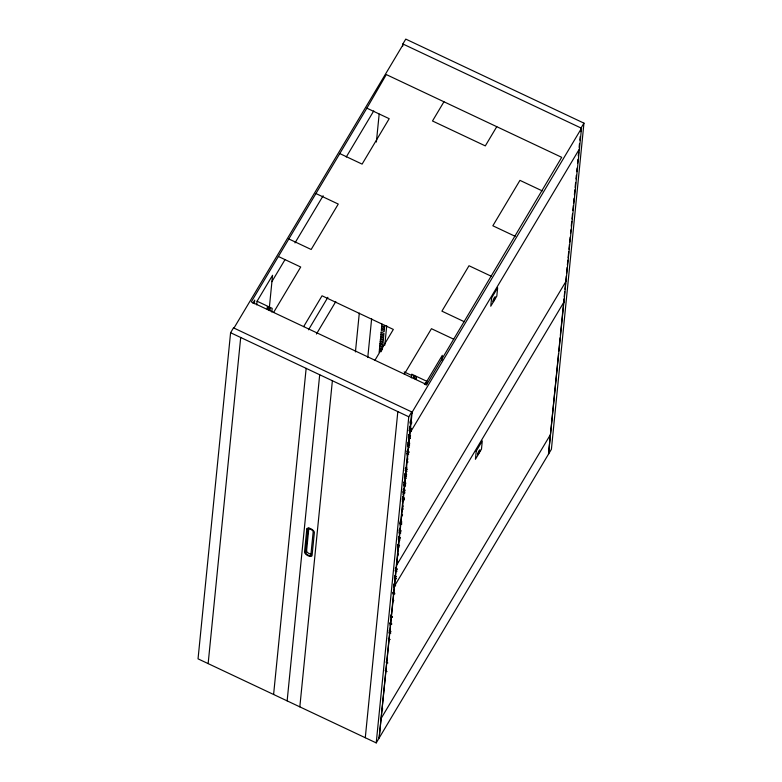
<?xml version="1.0" encoding="UTF-8"?>
<svg xmlns="http://www.w3.org/2000/svg" width="782" height="782" viewBox="0 0 782 782"><rect width="100%" height="100%" fill="white"/><g stroke="black" fill="none" stroke-linecap="round" stroke-linejoin="round"><path stroke-width="1.17" d="M376.23 742.9L408.781 416.777L411.684 411.909L379.133 738.032L412.163 412.134L233.495 327.853L230.592 332.721L198.042 658.845L376.23 742.9L551.408 449.279L583.958 123.155L405.77 39.1L402.867 43.968L402.622 46.392M208.149 663.615L240.7 337.482M254.365 303.758L254.727 300.112L252.869 303.23M256.721 304.863L257.082 301.226L272.566 275.274L269.301 308.03M271.813 311.989L272.175 308.343L257.082 301.226M273.602 694.484L306.153 368.361M287.141 700.868L319.691 374.744M305.625 552.395L308.049 529.218A3.001 1.369 30.8 0 1 310.737 529.346A3.001 1.369 30.8 0 1 313.201 531.652L310.845 555.288A3.001 1.369 30.8 0 1 308.157 555.171A3.001 1.369 30.8 0 1 305.684 552.854L306.593 550.772L308.87 527.967L307.903 529.59M299.829 706.86L332.379 380.736M355.429 351.929L359.3 313.103M376.377 142.031L379.162 114.133M367.765 357.521L371.636 318.694M379.133 352.379L379.28 350.825L381.166 351.714M381.939 324.051L381.782 325.615L384.617 326.944L384.773 325.39M384.783 345.224L386.728 325.811M365.282 737.739L397.833 411.606M411.371 377.823L411.743 374.177L426.825 381.293L426.464 384.94M388.498 640.761L388.732 638.366M389.211 633.596L389.446 631.211M390.042 625.238L390.286 622.853M390.873 616.881L391.117 614.496M393.131 594.33L393.366 591.935M393.845 587.165L394.206 583.577M394.675 578.807L394.92 576.412M395.389 571.642L395.751 568.055M397.774 547.791L398.136 544.204M398.605 539.433L398.849 537.038M399.201 533.461L399.68 528.681M400.042 525.103L400.394 521.516M402.838 496.775L402.359 501.555L404.196 498.486M403.072 494.39L403.551 489.62M403.913 486.033L404.392 481.253M404.744 477.675L405.105 474.097M407.51 450.246L407.031 455.016L408.869 451.947M407.872 446.659L408.341 441.889M408.585 439.494L409.064 434.724M409.416 431.136L409.895 426.366M425.388 384.793L425.623 382.369L424.391 384.451M441.83 360.199L442.309 355.341L426.825 381.293M558.543 353.523L548.505 454.147L581.525 128.248L402.867 43.968M558.788 351.098L560.117 337.765M560.362 335.341L563.998 298.968M564.233 296.544L564.721 291.696M564.966 289.272L565.562 283.201M565.806 280.777L566.295 275.929M566.539 273.505L567.136 267.444M567.38 265.02L567.869 260.171M568.103 257.747L568.709 251.687M568.954 249.263L569.443 244.414M569.677 241.99L570.166 237.132M570.528 233.495L570.889 229.859M571.251 226.223L571.74 221.374M571.984 218.95L572.463 214.102M572.825 210.466L573.314 205.617M573.558 203.193L574.037 198.345M574.399 194.708L574.887 189.85M575.122 187.426L575.611 182.577M575.972 178.941L576.334 175.305M576.696 171.669L577.067 168.032M577.546 163.184L577.908 159.548M578.269 155.911L578.631 152.275M579.12 147.417L579.482 143.78M579.843 140.144L580.205 136.508M580.694 131.659L581.055 128.023L583.958 123.155M366.875 108.16L386.298 74.573L561.701 157.319L426.679 384.646L251.276 301.911L366.875 108.16L389.201 118.688L362.105 164.112L339.769 153.575M233.965 328.069L403.336 44.193M271.872 281.657L285 259.663M295 242.899L323.122 195.764M346.25 157.006L373.747 110.917M273.602 312.438L300.708 267.024L278.372 256.486M303.66 326.612L322.047 295.792L393.336 329.427L374.949 360.248M443.951 101.777L432.495 120.985L485.309 145.892L496.766 126.684M308.509 329.799L327.883 297.316M316.427 334.031L335.801 301.559M404.343 374.109L431.449 328.694L453.775 339.222M412.163 412.134L581.525 128.248M410.247 422.779L411.469 420.736M410.061 432.837L579.433 148.951M405.575 469.317L406.806 467.265M401.362 516.912L402.583 514.859M396.718 563.451L397.94 561.398M396.65 565.181L566.021 281.295M394.539 585.982L563.91 302.096M381.479 710.955L382.721 708.883M381.117 718.433L550.489 434.548M542.268 190.896L519.942 180.359L492.846 225.783L515.172 236.32M315.938 193.535L338.264 204.063L311.168 249.487L288.832 238.95M491.331 276.271L469.005 265.743L441.908 311.158L464.234 321.695M382.349 349.828L379.524 348.498L379.368 350.053L381.254 350.942M404.186 371.909L411.909 375.555M267.17 309.017L270.005 310.346M413.336 377.96L416.161 379.299M230.592 332.721L408.781 416.777M409.993 421.303L411.879 422.192M409.836 422.867L411.723 423.756M409.397 427.558L411.283 428.448M409.289 428.321L411.176 429.21M409.133 429.885L411.019 430.774M409.064 430.657L410.951 431.547M408.693 434.577L410.579 435.466M408.595 435.349L410.482 436.239M408.439 436.903L410.325 437.793M408.37 437.676L410.257 438.565M407.891 442.368L409.778 443.257M407.735 443.922L409.621 444.811M407.666 444.694L409.553 445.584M407.51 446.258L409.397 447.148M407.031 450.94L408.918 451.83M406.963 451.713L408.849 452.612M406.806 453.277L408.693 454.166M405.33 468.095L407.217 468.985M405.272 468.897L407.158 469.787M405.115 470.461L407.002 471.351M404.793 473.56L406.679 474.449M404.636 475.114L406.523 476.003M404.568 475.915L406.454 476.805M404.411 477.479L406.298 478.369M403.932 482.142L405.819 483.032M403.864 482.944L405.75 483.833M403.717 484.498L405.594 485.387M403.61 485.26L405.496 486.15M403.229 489.161L405.115 490.05M403.17 489.962L405.056 490.852M403.013 491.516L404.9 492.406M402.916 492.279L404.802 493.168M402.466 496.981L404.353 497.87M402.31 498.535L404.196 499.424M402.212 499.307L404.099 500.197M400.032 521.144L401.919 522.034M399.876 522.699L401.762 523.588M399.807 523.471L401.694 524.36M399.172 529.717L401.058 530.607M399.103 530.499L400.99 531.389M398.947 532.053L400.834 532.943M398.478 536.745L400.364 537.635M398.409 537.517L400.286 538.407M398.253 539.072L400.14 539.961M397.706 544.536L399.592 545.425M397.549 546.09L399.436 546.98M395.369 567.937L397.256 568.827M395.301 568.739L397.188 569.628M395.145 570.293L397.031 571.183M394.607 575.757L396.494 576.647M394.451 577.312L396.337 578.201M394.353 578.084L396.239 578.973M393.747 584.33L395.633 585.219M393.649 585.102L395.536 585.992M392.945 592.394L394.832 593.284M392.847 593.157L394.734 594.046M390.589 615.776L392.476 616.666M390.511 616.548L392.398 617.438M389.886 622.795L391.772 623.684M389.817 623.567L391.704 624.456M389.113 630.585L391 631.475M388.957 632.149L390.844 633.039M388.312 638.65L390.198 639.539M385.985 662.071L387.872 662.96M385.135 670.653L387.022 671.543M407.95 462.133L407.344 460.999A3.187 0.596 -64.7 0 1 407.872 458.868M403.258 509.19L402.652 508.065A3.187 0.596 -64.7 0 1 403.17 505.925M306.593 550.772L306.652 551.242A3.001 1.369 30.8 0 0 308.773 553.373A3.001 1.369 30.8 0 0 311.51 553.9M393.307 601.632A3.187 0.596 -64.7 0 1 393.757 600.302M397.833 555.836A3.187 0.596 -64.7 0 1 398.37 554.018M412.094 413.424A3.187 0.596 -64.7 0 1 412.358 411.997M267.385 306.671L267.229 308.235L270.054 309.564L270.21 308L267.385 306.671M306.818 529.033L304.53 551.916A4.242 1.935 30.8 0 0 308.098 555.777A4.242 1.935 30.8 0 0 312.077 555.474L314.364 532.591A4.242 1.935 30.8 0 0 310.796 528.74A4.242 1.935 30.8 0 0 306.818 529.033M379.729 346.152L379.583 347.707L382.408 349.046L382.564 347.482L379.729 346.152M379.984 343.806L379.827 345.361L382.662 346.7L382.818 345.136L379.984 343.806M380.228 341.48L380.072 343.034L382.897 344.373L383.053 342.809L380.228 341.48M380.433 339.134L380.277 340.688L383.112 342.027L383.268 340.463L380.433 339.134M380.687 336.788L380.531 338.342L383.356 339.681L383.512 338.117L380.687 336.788M380.922 334.452L380.766 336.016L383.6 337.355L383.757 335.791L380.922 334.452M381.137 332.115L380.981 333.67L383.806 335.009L383.962 333.445L381.137 332.115M381.489 328.723L381.333 330.287L384.167 331.617L384.324 330.063L381.489 328.723M381.733 326.397L381.577 327.961L384.402 329.29L384.558 327.736L381.733 326.397M413.59 375.634L413.434 377.198L416.259 378.537L416.415 376.973L413.59 375.634M476.248 451.028L475.417 459.288L481.468 449.151L482.298 440.892L476.248 451.028M491.585 297.962L490.764 306.221L496.814 296.085L497.635 287.825L491.585 297.962M478.301 454.049A2.649 0.489 -64.7 0 0 479.943 449.973A2.649 0.489 -64.7 0 0 477.978 452.778A2.649 0.489 -64.7 0 0 478.301 454.049M493.647 300.982A2.649 0.489 -64.7 0 0 495.28 296.906A2.649 0.489 -64.7 0 0 493.315 299.711A2.649 0.489 -64.7 0 0 493.647 300.982"/></g></svg>
